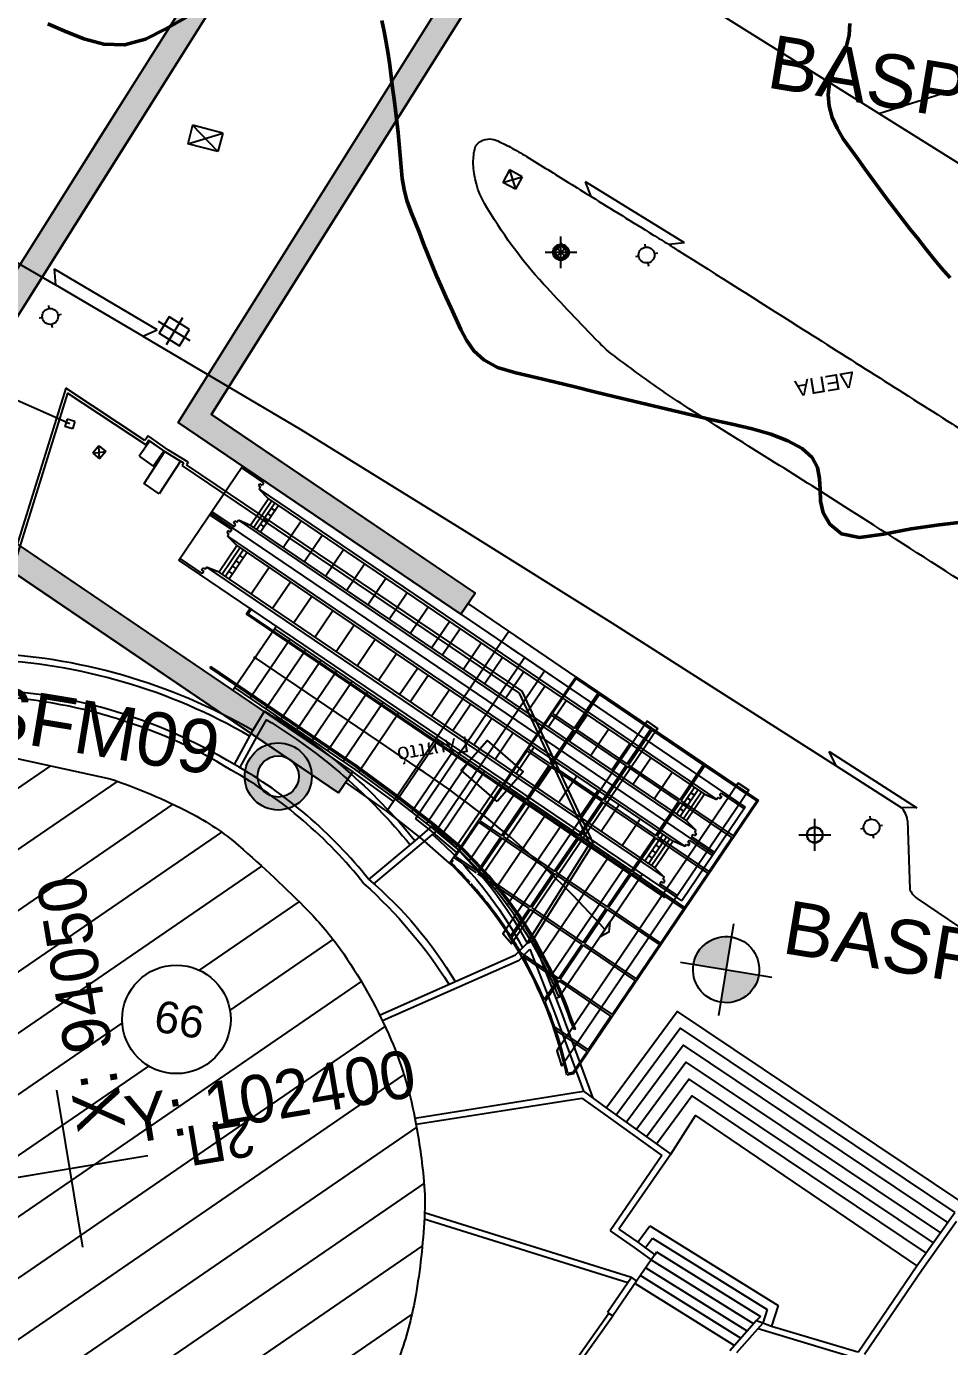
# Model space of a CAD drawing. Header units: metres. Extents: x 93017 to 94633, y 101979 to 102793.
# Drawn here: x 94064.08 to 94069.88, y 102345.51 to 102353.81 of the extents above; entities that cross this region are included whole.
import ezdxf
from ezdxf.enums import TextEntityAlignment as Align

# ---------------------------------------------------------------- set-up
doc = ezdxf.new("R2010")
doc.units = ezdxf.units.M
doc.header["$LTSCALE"] = 0.75
doc.header["$MEASUREMENT"] = 0
doc.header["$PDMODE"] = 34
doc.header["$PDSIZE"] = 0.1
doc.linetypes.add('DIAK1-1', pattern=[2, 1, -1])
for name, color, linetype in [('CG_DIAF', 253, 'Continuous'), ('CG_FREATIO', 252, 'Continuous'), ('CG_KR', 253, 'Continuous'), ('CG_KT', 253, 'Continuous'), ('CG_KTISMATA_TXT', 252, 'Continuous'), ('CG_MD', 253, 'Continuous'), ('CG_SK', 253, 'Continuous'), ('CG_STA-KYK', 8, 'Continuous'), ('CG_STA-SHM', 8, 'Continuous'), ('CG_USER', 253, 'Continuous'), ('COREBOREHOLES', 6, 'Continuous'), ('GEOLOGY', 7, 'Continuous'), ('GSLAYER', 7, 'Continuous'), ('HATCH DIAKINDYNEYSHS', 112, 'Continuous'), ('KANABOS', 8, 'Continuous'), ('Od_skari', 8, 'Continuous'), ('OTM Line 0.25', 2, 'Continuous'), ('OTM Solid 252', 252, 'Continuous'), ('OTM Solid 253', 253, 'Continuous'), ('ΚΤΗΡΙΑ', 7, 'Continuous')]:
    doc.layers.add(name, color=color, linetype=linetype)
doc.styles.add('ARIAL', font='ARIAL.TTF')
doc.styles.add('GRSIMP', font='grsimp')
doc.styles.add('KTISMATA', font='win-sim.shx')

# ---------------------------------------------------------------- blocks, each defined once
blk = doc.blocks.new('FR-FVT')
at = {"layer": 'CG_FREATIO'}
for p, q in [((100047.73, 96581.47), (100049.33, 96581.47)), ((100047.73, 96579.87), (100047.73, 96581.47)), ((100047.73, 96580.67), (100049.33, 96580.67)), ((100047.93, 96580.07), (100047.93, 96581.27)), ((100047.93, 96581.27), (100049.13, 96581.27)), ((100047.93, 96580.07), (100049.13, 96580.07)), ((100048.53, 96579.87), (100048.53, 96581.47)), ((100049.13, 96580.07), (100049.13, 96581.27)), ((100049.33, 96579.87), (100049.33, 96581.47)), ((100047.73, 96579.87), (100049.33, 96579.87))]:
    blk.add_line(p, q, dxfattribs=at)
at = {"layer": 'CG_USER'}
blk.add_point((100048.53, 96580.67), dxfattribs=at)
blk = doc.blocks.new('SHM_STA')
at = {"layer": 'CG_STA-KYK'}
blk.add_circle((0, 0), 0.4, dxfattribs=at)
at = {"layer": 'CG_STA-SHM'}
blk.add_point((0, 0), dxfattribs=at)
blk = doc.blocks.new('ARI_KAN')
at = {"layer": 'OTM Solid 252', "style": 'GRSIMP'}
blk.add_text('X:', height=1.5, rotation=90, dxfattribs=at).set_placement((1.2, 1), align=Align.MIDDLE_LEFT)
blk.add_text('Y:', height=1.5, dxfattribs=at).set_placement((2, 1.2), align=Align.MIDDLE_LEFT)
blk.add_attdef('X', text='', height=1.5, rotation=90, dxfattribs=at).set_placement((1.2, 3.5), align=Align.MIDDLE_LEFT)
blk.add_attdef('Y', text='', height=1.5, dxfattribs=at).set_placement((4.5, 1.2), align=Align.MIDDLE_LEFT)
blk = doc.blocks.new('cross')
at = {"layer": 'GEOLOGY', "color": 6}
for p, q in [((11345.511, -2144.538), (11345.511, -2149.538)), ((11343.011, -2147.038), (11348.011, -2147.038))]:
    blk.add_line(p, q, dxfattribs=at)
blk = doc.blocks.new('XAIDARI')
at = {"layer": 'Od_skari', "ltscale": 0.5}
for p, q in [((94026.745, 102392.147), (94033.888, 102399.656)), ((94033.906, 102399.617), (94033.352, 102399.035)), ((94033.888, 102399.656), (94034.104, 102399.666)), ((94033.906, 102399.617), (94034.066, 102399.624)), ((94026.994, 102391.772), (94034.209, 102399.357)), ((94027.284, 102391.496), (94034.278, 102398.849)), ((94034.228, 102398.119), (94033.311, 102398.991)), ((94033.352, 102399.035), (94034.212, 102398.217)), ((94032.43, 102398.065), (94033.855, 102396.709)), ((94033.855, 102396.709), (94034.396, 102397.278)), ((94034.413, 102397.208), (94033.899, 102396.668)), ((94033.939, 102397.212), (94034.037, 102397.235)), ((94033.857, 102396.625), (94032.964, 102395.685)), ((94034.893, 102395.639), (94033.857, 102396.625)), ((94029.501, 102389.388), (94035.139, 102395.316)), ((94029.79, 102389.112), (94035.355, 102394.962)), ((94034.371, 102394.348), (94035.102, 102395.117)), ((94035.128, 102395.057), (94034.414, 102394.306)), ((94034.414, 102394.306), (94035.82, 102392.969)), ((94035.864, 102392.927), (94036.462, 102392.358)), ((94036.644, 102392.491), (94031.77, 102387.367)), ((94031.77, 102387.367), (94026.745, 102392.147)), ((94028.227, 102390.792), (94026.802, 102392.148)), ((94028.227, 102390.792), (94026.802, 102392.148)), ((94026.994, 102391.772), (94027.284, 102391.496)), ((94036.967, 102391.495), (94032.713, 102387.022)), ((94037.474, 102390.933), (94033.26, 102386.502)), ((94029.677, 102389.413), (94028.271, 102390.751)), ((94029.677, 102389.413), (94028.271, 102390.751)), ((94038.066, 102390.29), (94038.323, 102390.56)), ((94033.891, 102385.901), (94038.066, 102390.29)), ((94029.501, 102389.388), (94029.79, 102389.112)), ((94031.769, 102387.424), (94029.72, 102389.372)), ((94033.26, 102386.502), (94032.046, 102387.657)), ((94031.77, 102387.367), (94033.616, 102385.611)), ((94033.441, 102386.33), (94033.638, 102386.143)), ((94033.891, 102385.901), (94033.616, 102385.611)), ((94033.616, 102385.611), (94034.732, 102384.542))]:
    blk.add_line(p, q, dxfattribs=at)
at = {"layer": 'Od_skari'}
for p, q in [((94032.43, 102398.065), (94033.311, 102398.991)), ((94033.594, 102398.287), (94033.644, 102398.294)), ((94033.899, 102396.668), (94034.846, 102395.767)), ((94032.964, 102395.685), (94034.371, 102394.348)), ((94039.722, 102389.74), (94039.171, 102389.161)), ((94052.277, 102377.798), (94039.722, 102389.74)), ((94042.402, 102385.949), (94039.078, 102389.11)), ((94051.165, 102377.751), (94039.171, 102389.161)), ((94037.871, 102387.167), (94039.415, 102388.79)), ((94039.015, 102388.998), (94038.992, 102389.02)), ((94043.04, 102385.169), (94039.015, 102388.998)), ((94039.049, 102389.034), (94039.027, 102389.056)), ((94043.075, 102385.205), (94039.049, 102389.034)), ((94041.616, 102385.123), (94038.228, 102388.346)), ((94038.298, 102386.761), (94039.842, 102388.384)), ((94038.725, 102386.355), (94040.268, 102387.978)), ((94037.549, 102387.474), (94040.858, 102384.326)), ((94039.151, 102385.949), (94040.695, 102387.572)), ((94042.299, 102382.286), (94037.213, 102387.124)), ((94042.651, 102382.061), (94037.268, 102387.182)), ((94037.479, 102387.402), (94043.47, 102381.703)), ((94039.578, 102385.543), (94041.122, 102387.166)), ((94036.628, 102386.286), (94037.324, 102387.018)), ((94040.005, 102385.138), (94041.549, 102386.761)), ((94041.845, 102381.214), (94036.457, 102386.338)), ((94041.603, 102381.554), (94036.513, 102386.396)), ((94037.211, 102385.732), (94037.907, 102386.463)), ((94040.431, 102384.732), (94041.975, 102386.355)), ((94041.072, 102380.996), (94035.979, 102385.841)), ((94041.424, 102380.772), (94036.034, 102385.898)), ((94036.246, 102386.118), (94042.243, 102380.413)), ((94037.794, 102385.177), (94038.49, 102385.909)), ((94040.789, 102384.253), (94042.471, 102386.021)), ((94036.097, 102385.729), (94035.401, 102384.997)), ((94040.618, 102379.924), (94035.224, 102385.055)), ((94040.376, 102380.264), (94035.279, 102385.113)), ((94036.68, 102385.174), (94035.984, 102384.442)), ((94038.377, 102384.622), (94039.073, 102385.354)), ((94043.04, 102385.169), (94043.075, 102385.205)), ((94035.012, 102384.835), (94034.461, 102384.259)), ((94042.79, 102377.433), (94035.012, 102384.835)), ((94037.264, 102384.619), (94036.567, 102383.888)), ((94038.96, 102384.067), (94039.656, 102384.799)), ((94041.716, 102377.354), (94034.461, 102384.255)), ((94039.543, 102383.513), (94040.239, 102384.244)), ((94037.847, 102384.065), (94037.151, 102383.333)), ((94041.602, 102383.722), (94041.495, 102383.61)), ((94038.43, 102383.51), (94037.734, 102382.778)), ((94040.126, 102382.958), (94040.823, 102383.69)), ((94041.65, 102383.707), (94041.528, 102383.579)), ((94039.013, 102382.955), (94038.317, 102382.223)), ((94040.71, 102382.403), (94041.406, 102383.135)), ((94042.024, 102382.548), (94041.328, 102381.816)), ((94039.596, 102382.401), (94038.9, 102381.669)), ((94042.125, 102382.451), (94041.429, 102381.719)), ((94042.212, 102382.369), (94041.516, 102381.637)), ((94042.299, 102382.286), (94041.603, 102381.554)), ((94041.606, 102382.109), (94041.707, 102382.012)), ((94041.745, 102382.255), (94041.847, 102382.159)), ((94041.884, 102382.401), (94041.986, 102382.305)), ((94042.299, 102382.286), (94042.651, 102382.061)), ((94042.706, 102382.119), (94042.651, 102382.061)), ((94042.764, 102382.064), (94042.706, 102382.119)), ((94042.816, 102382.235), (94042.761, 102382.177)), ((94042.819, 102382.122), (94042.761, 102382.177)), ((94042.819, 102382.122), (94042.764, 102382.064)), ((94042.816, 102382.235), (94043.425, 102381.656)), ((94040.179, 102381.846), (94039.483, 102381.114)), ((94043.47, 102381.703), (94041.017, 102379.124)), ((94041.467, 102381.962), (94041.568, 102381.866)), ((94040.101, 102380.526), (94040.797, 102381.258)), ((94041.603, 102381.554), (94041.845, 102381.214)), ((94040.202, 102380.43), (94040.898, 102381.162)), ((94040.289, 102380.347), (94040.985, 102381.079)), ((94040.376, 102380.264), (94041.072, 102380.996)), ((94040.379, 102380.819), (94040.481, 102380.722)), ((94040.518, 102380.965), (94040.62, 102380.869)), ((94040.658, 102381.112), (94040.759, 102381.015)), ((94041.072, 102380.996), (94041.424, 102380.772)), ((94041.479, 102380.83), (94041.424, 102380.772)), ((94041.537, 102380.775), (94041.479, 102380.83)), ((94041.59, 102380.946), (94041.535, 102380.888)), ((94041.592, 102380.832), (94041.535, 102380.888)), ((94041.592, 102380.832), (94041.537, 102380.775)), ((94041.63, 102380.907), (94041.59, 102380.946)), ((94041.59, 102380.946), (94042.199, 102380.366)), ((94041.679, 102381.04), (94041.734, 102381.098)), ((94042.288, 102380.461), (94041.679, 102381.04)), ((94041.792, 102381.043), (94041.734, 102381.098)), ((94041.79, 102381.156), (94041.845, 102381.214)), ((94041.847, 102381.101), (94041.79, 102381.156)), ((94041.792, 102381.043), (94041.847, 102381.101)), ((94040.24, 102380.673), (94040.341, 102380.576)), ((94040.376, 102380.264), (94040.618, 102379.924)), ((94040.452, 102379.75), (94040.508, 102379.808)), ((94041.061, 102379.171), (94040.452, 102379.75)), ((94040.566, 102379.753), (94040.508, 102379.808)), ((94040.563, 102379.866), (94040.618, 102379.924)), ((94040.621, 102379.811), (94040.563, 102379.866)), ((94040.566, 102379.753), (94040.621, 102379.811)), ((94043.952, 102368.427), (94052.277, 102377.798)), ((94044.197, 102369.908), (94051.165, 102377.751)), ((94015.702, 102346.852), (94042.79, 102377.433)), ((94017.157, 102349.706), (94041.716, 102377.354)), ((94018.328, 102340.785), (94044.197, 102369.908)), ((94043.953, 102368.428), (94030.21, 102353.035))]:
    blk.add_line(p, q, dxfattribs=at)
at = {"layer": 'Od_skari', "ltscale": 0.6}
for p, q in [((94030.722, 102393.83), (94033.939, 102397.212)), ((94031.217, 102393.496), (94034.112, 102396.54)), ((94031.644, 102393.09), (94034.313, 102395.896)), ((94027.19, 102392.276), (94029.643, 102394.855)), ((94029.643, 102394.855), (94037.479, 102387.402)), ((94029.744, 102394.67), (94030.231, 102394.206)), ((94030.118, 102394.204), (94030.063, 102394.146)), ((94030.121, 102394.09), (94030.063, 102394.146)), ((94030.121, 102394.09), (94030.066, 102394.033)), ((94030.176, 102394.148), (94030.118, 102394.204)), ((94030.231, 102394.206), (94030.176, 102394.148)), ((94032.944, 102391.854), (94035.073, 102394.092)), ((94030.307, 102393.692), (94029.611, 102392.96)), ((94030.307, 102393.692), (94030.066, 102394.033)), ((94037.268, 102387.182), (94030.066, 102394.033)), ((94037.213, 102387.124), (94030.307, 102393.692)), ((94030.791, 102393.902), (94037.549, 102387.474)), ((94028.372, 102393.518), (94029.004, 102392.917)), ((94028.417, 102393.565), (94036.246, 102386.118)), ((94029.094, 102393.011), (94028.461, 102393.613)), ((94030.394, 102393.609), (94029.698, 102392.878)), ((94030.481, 102393.527), (94029.785, 102392.795)), ((94030.583, 102393.43), (94029.887, 102392.698)), ((94030.444, 102393.284), (94030.342, 102393.38)), ((94033.371, 102391.448), (94035.367, 102393.546)), ((94028.836, 102392.856), (94028.891, 102392.914)), ((94028.894, 102392.801), (94028.836, 102392.856)), ((94028.949, 102392.859), (94028.891, 102392.914)), ((94028.949, 102392.859), (94029.004, 102392.917)), ((94029.146, 102393.182), (94029.091, 102393.124)), ((94029.149, 102393.069), (94029.091, 102393.124)), ((94029.149, 102393.069), (94029.094, 102393.011)), ((94029.204, 102393.127), (94029.146, 102393.182)), ((94029.259, 102393.185), (94029.204, 102393.127)), ((94029.259, 102393.185), (94029.611, 102392.96)), ((94036.457, 102386.338), (94029.259, 102393.185)), ((94036.513, 102386.396), (94029.611, 102392.96)), ((94030.026, 102392.845), (94029.925, 102392.941)), ((94030.165, 102392.991), (94030.064, 102393.088)), ((94030.304, 102393.138), (94030.203, 102393.234)), ((94030.504, 102392.111), (94031.201, 102392.843)), ((94033.798, 102391.042), (94035.68, 102393.021)), ((94028.839, 102392.743), (94028.894, 102392.801)), ((94028.839, 102392.743), (94029.081, 102392.402)), ((94036.034, 102385.898), (94028.839, 102392.743)), ((94034.224, 102390.636), (94036.013, 102392.516)), ((94035.012, 102384.835), (94027.19, 102392.276)), ((94027.867, 102391.721), (94027.235, 102392.323)), ((94028.385, 102391.671), (94029.081, 102392.402)), ((94028.472, 102391.588), (94029.168, 102392.32)), ((94028.559, 102391.505), (94029.255, 102392.237)), ((94028.66, 102391.409), (94029.356, 102392.141)), ((94035.979, 102385.841), (94029.081, 102392.402)), ((94029.217, 102391.994), (94029.115, 102392.091)), ((94031.088, 102391.556), (94031.784, 102392.288)), ((94034.651, 102390.23), (94036.364, 102392.031)), ((94027.864, 102391.834), (94027.92, 102391.892)), ((94027.922, 102391.779), (94027.864, 102391.834)), ((94027.867, 102391.721), (94027.922, 102391.779)), ((94027.977, 102391.837), (94027.92, 102391.892)), ((94027.977, 102391.837), (94028.033, 102391.895)), ((94028.385, 102391.671), (94028.033, 102391.895)), ((94035.224, 102385.055), (94028.033, 102391.895)), ((94035.279, 102385.113), (94028.385, 102391.671)), ((94028.799, 102391.555), (94028.698, 102391.652)), ((94028.938, 102391.701), (94028.837, 102391.798)), ((94029.078, 102391.848), (94028.976, 102391.944)), ((94031.671, 102391.001), (94032.367, 102391.733)), ((94029.974, 102391.553), (94029.278, 102390.821)), ((94035.078, 102389.824), (94036.755, 102391.588)), ((94030.557, 102390.998), (94029.861, 102390.266)), ((94032.254, 102390.447), (94032.95, 102391.178)), ((94035.504, 102389.418), (94037.145, 102391.143)), ((94031.14, 102390.444), (94030.444, 102389.712)), ((94032.837, 102389.892), (94033.533, 102390.624)), ((94035.931, 102389.012), (94037.545, 102390.709)), ((94033.42, 102389.337), (94034.116, 102390.069)), ((94036.358, 102388.607), (94037.944, 102390.274)), ((94031.723, 102389.889), (94031.027, 102389.157)), ((94032.307, 102389.334), (94031.61, 102388.602)), ((94034.003, 102388.783), (94034.699, 102389.514)), ((94038.228, 102388.346), (94037.141, 102389.38)), ((94037.445, 102387.573), (94038.992, 102389.2)), ((94032.89, 102388.78), (94032.194, 102388.048)), ((94034.586, 102388.228), (94035.283, 102388.96)), ((94035.17, 102387.673), (94035.866, 102388.405)), ((94033.473, 102388.225), (94032.777, 102387.493)), ((94034.056, 102387.67), (94033.36, 102386.938)), ((94035.753, 102387.118), (94036.449, 102387.85)), ((94034.639, 102387.115), (94033.943, 102386.384)), ((94036.336, 102386.564), (94037.032, 102387.295)), ((94035.222, 102386.561), (94034.526, 102385.829)), ((94035.806, 102386.006), (94035.11, 102385.274))]:
    blk.add_line(p, q, dxfattribs=at)
at = {"layer": 'Od_skari', "ltscale": 0.5}
for points in [[(94034.066, 102399.624, 0.044986), (94034.396, 102397.278, 0.044986)], [(94034.104, 102399.666, 0.147741), (94036.642, 102392.494, 0.147741)], [(94034.209, 102399.357, 0.009814), (94034.278, 102398.849)], [(94033.939, 102397.212, 0.103089), (94036.273, 102392.153), (94036.296, 102392.125)], [(94034.413, 102397.208, 0.028535), (94034.846, 102395.767, 0.028535)], [(94034.893, 102395.639, 0.010661), (94035.102, 102395.117)], [(94035.128, 102395.057, 0.038873), (94036.083, 102393.244, 0.038873)], [(94035.139, 102395.316, 0.007931), (94035.355, 102394.962, 0.007931)], [(94036.116, 102393.192, 0.016006), (94036.592, 102392.495), (94036.512, 102392.411)]]:
    blk.add_lwpolyline(points, format="xyb", dxfattribs=at)
for points in [[(94034.119, 102399.263), (94034.209, 102399.357), (94034.278, 102398.849), (94034.191, 102398.758)], [(94035.067, 102395.24), (94035.139, 102395.316), (94035.355, 102394.962), (94035.284, 102394.887)], [(94036.642, 102392.494), (94037.373, 102391.592), (94038.323, 102390.56)], [(94036.365, 102392.198), (94037.093, 102391.347), (94037.474, 102390.933)], [(94027.353, 102391.569), (94027.284, 102391.496), (94026.994, 102391.772), (94027.063, 102391.844)], [(94029.859, 102389.185), (94029.79, 102389.112), (94029.501, 102389.388), (94029.569, 102389.46)]]:
    blk.add_lwpolyline(points, dxfattribs=at)
at = {"layer": 'Od_skari', "ltscale": 0.6}
for points in [[(94033.594, 102398.287), (94033.639, 102398.062, 0.007431), (94033.643, 102398.043), (94033.661, 102397.964, 0.117772), (94036.175, 102392.075), (94036.925, 102391.198), (94037.943, 102390.091), (94039.01, 102389.003)], [(94033.644, 102398.294), (94033.688, 102398.072, 0.007431), (94033.692, 102398.055), (94033.71, 102397.973, 0.117766), (94036.214, 102392.106), (94036.962, 102391.231), (94037.98, 102390.125), (94039.046, 102389.038)], [(94033.939, 102397.212, 0.103089), (94036.273, 102392.153), (94037.018, 102391.281), (94038.034, 102390.177), (94039.099, 102389.091)], [(94037.632, 102387.56), (94030.181, 102394.647, 1), (94030.15, 102394.615), (94037.601, 102387.528)]]:
    blk.add_lwpolyline(points, format="xyb", dxfattribs=at)
at = {"layer": 'Od_skari'}
blk.add_lwpolyline([(94033.814, 102396.666), (94032.389, 102398.022), (94031.495, 102397.083), (94032.921, 102395.727)], close=True, dxfattribs=at)
at = {"layer": 'Od_skari', "ltscale": 0.5}
for points in [[(94032.879, 102395.683), (94031.454, 102397.039), (94030.561, 102396.1), (94031.986, 102394.744)], [(94031.945, 102394.701), (94030.519, 102396.057), (94029.626, 102395.118), (94031.052, 102393.762)], [(94034.329, 102394.304), (94032.923, 102395.642), (94032.03, 102394.703), (94033.436, 102393.365)], [(94031.01, 102393.718), (94029.585, 102395.074), (94028.691, 102394.135), (94030.117, 102392.779)], [(94033.395, 102393.322), (94031.988, 102394.659), (94031.095, 102393.72), (94032.501, 102392.383)], [(94030.076, 102392.736), (94028.65, 102394.092), (94027.757, 102393.152), (94029.182, 102391.797)], [(94035.779, 102392.925), (94034.373, 102394.263), (94033.479, 102393.324), (94034.886, 102391.986)], [(94032.46, 102392.339), (94031.054, 102393.677), (94030.16, 102392.738), (94031.567, 102391.4)], [(94034.844, 102391.943), (94033.438, 102393.28), (94032.545, 102392.341), (94033.951, 102391.004)], [(94029.141, 102391.753), (94027.716, 102393.109), (94026.802, 102392.148), (94028.227, 102390.792)], [(94036.421, 102392.315), (94035.823, 102392.884), (94034.929, 102391.945), (94035.528, 102391.376)], [(94031.525, 102391.357), (94030.119, 102392.694), (94029.226, 102391.755), (94030.632, 102390.418)], [(94033.91, 102390.96), (94032.503, 102392.298), (94031.61, 102391.359), (94033.017, 102390.021)], [(94030.591, 102390.374), (94029.184, 102391.712), (94028.271, 102390.751), (94029.677, 102389.413)], [(94035.486, 102391.332), (94034.888, 102391.901), (94033.995, 102390.962), (94034.593, 102390.393)], [(94032.975, 102389.978), (94031.569, 102391.315), (94030.676, 102390.376), (94032.082, 102389.038)], [(94034.552, 102390.35), (94033.953, 102390.919), (94033.06, 102389.98), (94033.658, 102389.411)], [(94032.041, 102388.995), (94030.634, 102390.333), (94029.72, 102389.372), (94031.127, 102388.034)], [(94033.617, 102389.367), (94033.019, 102389.936), (94032.125, 102388.997), (94032.724, 102388.428)], [(94032.682, 102388.385), (94032.084, 102388.954), (94031.17, 102387.993), (94031.768, 102387.424)]]:
    blk.add_lwpolyline(points, close=True, dxfattribs=at)
at = {"layer": 'Od_skari', "ltscale": 0.6}
for points in [[(94031.979, 102395.151), (94032.059, 102395.454), (94032.358, 102395.549), (94031.979, 102395.151)], [(94038.323, 102390.56), (94038.379, 102390.504), (94039.456, 102389.441)], [(94038.066, 102390.29), (94038.106, 102390.246), (94039.171, 102389.161)]]:
    blk.add_lwpolyline(points, dxfattribs=at)
at = {"layer": 'Od_skari'}
blk.add_lwpolyline([(94037.601, 102387.528), (94041.602, 102383.722)], dxfattribs=at)
blk.add_lwpolyline([(94041.65, 102383.707, 0.414331), (94041.649, 102383.739), (94037.632, 102387.56)], format="xyb", dxfattribs=at)
blk.add_lwpolyline([(94041.465, 102383.611), (94041.53, 102383.549), (94041.537, 102383.556, 0.414214), (94041.537, 102383.57), (94041.486, 102383.618, 0.414214), (94041.472, 102383.618)], format="xyb", close=True, dxfattribs=at)
blk.add_circle((94041.616, 102385.123), 0.025, dxfattribs=at)
at = {"layer": 'Od_skari', "ltscale": 0.6}
blk.add_arc((94057.314, 102411.238), 29.744, 212.2862, 227.2966, dxfattribs=at)

msp = doc.modelspace()

# ---------------------------------------------------------------- hatches: boundary and pattern name
at = {"layer": 'COREBOREHOLES'}
h = msp.add_hatch(color=253, dxfattribs=at)
edge = h.paths.add_edge_path()
edge.add_arc((94065.6635, 102349.0919), 0.2108, 0, 360)
edge = h.paths.add_edge_path(flags=16)
edge.add_arc((94065.6635, 102349.0919), 0.1296, 0, 360)
h = msp.add_hatch(color=253, dxfattribs=at)
edge = h.paths.add_edge_path()
edge.add_ellipse((94068.4786, 102347.878), major_axis=(-0.1211, 0.169), ratio=1, start_angle=-45, end_angle=45)
edge.add_line((94068.2735, 102347.9118), (94068.4786, 102347.878))
edge.add_line((94068.4786, 102347.878), (94068.5124, 102348.0831))
edge = h.paths.add_edge_path()
edge.add_ellipse((94068.4786, 102347.878), major_axis=(-0.1211, 0.169), ratio=1, start_angle=135, end_angle=225)
edge.add_line((94068.6837, 102347.8441), (94068.4786, 102347.878))
edge.add_line((94068.4786, 102347.878), (94068.4447, 102347.6728))
at = {"layer": 'HATCH DIAKINDYNEYSHS', "ltscale": 15}
h = msp.add_hatch(dxfattribs=at)
h.set_pattern_fill('ANSI31', color=256, scale=0.1, angle=529.4408, style=0)
h.set_pattern_definition([(214.4408012, (109260.27855, 125634.61407), (0.1795635333, -0.2618457323), [])])
edge = h.paths.add_edge_path()
edge.add_arc((94065.0238, 102347.5654), 0.341, -9.37407, 350.62593)
edge = h.paths.add_edge_path()
edge.add_line((94063.8662, 102345.8572), (94063.47, 102345.2792))
edge.add_line((94063.47, 102345.2792), (94066.2325, 102343.4052))
edge.add_line((94066.2325, 102343.4052), (94066.6306, 102343.9934))
edge.add_line((94066.6306, 102343.9934), (94066.5644, 102344.3585))
edge.add_line((94066.5644, 102344.3585), (94066.0519, 102344.7112))
edge.add_arc((94061.4976, 102347.7439), 5.4716, 326.34074, 328.0375)
edge.add_arc((94065.2395, 102345.4091), 1.0611, 328.0375, 331.8911)
edge.add_arc((94047.8579, 102354.6935), 20.7669, 331.8911, 332.82883)
edge.add_arc((94065.1617, 102345.8115), 1.3166, 332.82883, 336.5536)
edge.add_arc((94065.739, 102345.5612), 0.6875, 336.5536, 340.50434)
edge.add_arc((94058.3174, 102348.1886), 8.5604, 340.50434, 341.62371)
edge.add_arc((94064.1422, 102346.2537), 2.4226, 341.62371, 350.61821)
edge.add_arc((94062.4902, 102346.5266), 4.097, 350.61821, 357.53183)
edge.add_arc((94065.0484, 102346.4164), 1.5364, -2.46817, 5.87071)
edge.add_arc((94062.2533, 102346.1289), 4.3463, 5.87071, 10.82588)
edge.add_arc((94064.1351, 102346.4888), 2.4303, 10.82588, 23.83115)
edge.add_arc((94063.5561, 102346.2331), 3.0633, 23.83115, 35.41002)
edge.add_arc((94064.4573, 102346.8737), 1.9576, 35.41002, 44.49816)
edge.add_arc((94060.6002, 102343.0836), 7.3652, 44.49816, 49.17998)
edge.add_arc((94064.3794, 102347.4587), 1.5839, 49.17998, 62.53776)
edge.add_arc((94063.5102, 102345.7863), 3.4687, 62.53776, 71.55292)
edge.add_line((94064.6078, 102349.0768), (94064.0131, 102349.2068))
edge.add_line((94064.0131, 102349.2068), (94063.3969, 102347.086))
edge.add_line((94063.3969, 102347.086), (94063.097, 102346.0981))
edge.add_line((94063.097, 102346.0981), (94063.8662, 102345.8572))
at = {"layer": 'OTM Solid 253'}
h = msp.add_hatch(color=256, dxfattribs=at)
h.paths.add_polyline_path([(94066.043, 102348.9891), (94063.1743, 102350.9333), (94068.0111, 102358.6217), (94067.8568, 102358.7188), (94067.8548, 102360.4079), (94066.7548, 102360.4095), (94066.7547, 102360.6496), (94068.0945, 102360.6511), (94068.0996, 102358.9591), (94068.3237, 102358.8181), (94063.3921, 102350.9789), (94066.1327, 102349.1215)])
h.paths.add_polyline_path([(94091.4345, 102360.6783), (94091.4348, 102360.4383), (94090.3348, 102360.437), (94090.3355, 102359.861), (94084.0855, 102359.8537), (94084.0868, 102358.7377), (94074.7049, 102358.7268), (94074.5969, 102358.6463), (94074.5975, 102358.1267), (94073.8375, 102358.1258), (94073.8369, 102358.6454), (94073.7286, 102358.7257), (94070.5788, 102358.722), (94069.6893, 102357.3082), (94069.1815, 102357.6276), (94065.2431, 102351.3673), (94066.9012, 102350.2431), (94066.8112, 102350.1113), (94065.0338, 102351.3165), (94069.3748, 102358.2385), (94069.5142, 102358.1509), (94069.2692, 102357.7615), (94069.6391, 102357.5288), (94070.5407, 102358.9619), (94073.6737, 102358.9656), (94073.9968, 102358.726), (94073.9973, 102358.286), (94074.4373, 102358.2865), (94074.4368, 102358.7265), (94074.7592, 102358.9669), (94083.8465, 102358.9774), (94083.8452, 102360.0934), (94090.0952, 102360.1007), (94090.0945, 102360.6767)])
h.paths.add_polyline_path([(94066.7525, 102362.3575), (94068.0925, 102362.3591), (94068.0906, 102364.0511), (94069.2879, 102364.0525), (94069.284, 102367.3664), (94071.9067, 102367.3695), (94071.9103, 102364.2955), (94071.9106, 102364.0555), (94073.6678, 102364.0576), (94073.9903, 102364.298), (94073.9898, 102364.738), (94074.4298, 102364.7385), (94074.4303, 102364.2985), (94074.7533, 102364.0589), (94078.6553, 102364.0634), (94082.2521, 102362.9516), (94082.9208, 102362.9524), (94083.2451, 102364.0087), (94083.8406, 102364.0094), (94083.8419, 102362.9534), (94090.0919, 102362.9607), (94090.0925, 102362.3847), (94091.4325, 102362.3863), (94091.4322, 102362.6263), (94090.3322, 102362.625), (94090.3316, 102363.201), (94084.0816, 102363.1937), (94084.0803, 102364.2497), (94083.0677, 102364.2485), (94082.7373, 102363.1722), (94082.3526, 102363.1717), (94078.6962, 102364.3035), (94074.6984, 102364.2988), (94074.5902, 102364.3791), (94074.5896, 102364.8987), (94073.8296, 102364.8978), (94073.8302, 102364.3782), (94073.7221, 102364.2977), (94072.0703, 102364.2957), (94072.0665, 102367.5297), (94069.1238, 102367.5262), (94069.1276, 102364.2923), (94067.8503, 102364.2908), (94067.8523, 102362.5988), (94066.7523, 102362.5975)])

# ---------------------------------------------------------------- linework, layer by layer
at = {"layer": 'CG_DIAF'}
for p, q in [((94067.6305, 102352.736), (94067.5946, 102352.8293)), ((94068.2177, 102352.4443), (94068.1182, 102352.4346)), ((94064.2561, 102352.2822), (94064.263, 102352.1816)), ((94064.8118, 102351.8586), (94064.9031, 102351.8994)), ((94069.1706, 102349.1594), (94069.1263, 102349.249)), ((94069.6783, 102348.8939), (94069.5783, 102348.8972))]:
    msp.add_line(p, q, dxfattribs=at)
at = {"layer": 'CG_DIAF', "linetype": 'DIAK1-1'}
for p, q in [((94068.2177, 102352.4443), (94067.5946, 102352.8293)), ((94064.2561, 102352.2822), (94064.9031, 102351.8994)), ((94064.354, 102351.3072), (94063.3642, 102351.7455)), ((94069.1263, 102349.249), (94069.6783, 102348.8939))]:
    msp.add_line(p, q, dxfattribs=at)
at = {"layer": 'CG_DIAF'}
msp.add_lwpolyline([(94067.0392, 102348.9338), (94066.8124, 102349.1324), (94066.9763, 102349.3186), (94067.2031, 102349.12)], close=True, dxfattribs=at)
at = {"layer": 'CG_FREATIO'}
for p, q in [((94065.1257, 102353.1845), (94065.0953, 102353.0684)), ((94065.3153, 102353.1347), (94065.1257, 102353.1845)), ((94065.2848, 102353.0186), (94065.1257, 102353.1845)), ((94065.0953, 102353.0684), (94065.3153, 102353.1347)), ((94065.3153, 102353.1347), (94065.2848, 102353.0186)), ((94065.2848, 102353.0186), (94065.0953, 102353.0684)), ((94067.1181, 102352.9041), (94067.0749, 102352.8249)), ((94067.0749, 102352.8249), (94067.1971, 102352.861)), ((94067.1971, 102352.861), (94067.1181, 102352.9041)), ((94067.1181, 102352.9041), (94067.1539, 102352.7818)), ((94067.1971, 102352.861), (94067.1539, 102352.7818)), ((94067.1539, 102352.7818), (94067.0749, 102352.8249)), ((94067.9672, 102352.4377), (94067.9705, 102352.418)), ((94067.9294, 102352.3605), (94067.9097, 102352.3572)), ((94068.0478, 102352.3802), (94068.0281, 102352.3769)), ((94067.9869, 102352.3194), (94067.9902, 102352.2996)), ((94064.2188, 102352.0519), (94064.2221, 102352.0322)), ((94064.1809, 102351.9747), (94064.1612, 102351.9714)), ((94064.2993, 102351.9943), (94064.2796, 102351.9911)), ((94065.1092, 102351.8291), (94064.912, 102351.95)), ((94065.0629, 102351.9748), (94064.9583, 102351.8043)), ((94064.2385, 102351.9335), (94064.2417, 102351.9138)), ((94064.5362, 102351.1687), (94064.4979, 102351.1225)), ((94064.4979, 102351.1225), (94064.579, 102351.1332)), ((94064.4979, 102351.1225), (94064.5407, 102351.087)), ((94064.5362, 102351.1687), (94064.579, 102351.1332)), ((94064.5407, 102351.087), (94064.5362, 102351.1687)), ((94064.579, 102351.1332), (94064.5407, 102351.087)), ((94069.3816, 102348.842), (94069.3848, 102348.8223)), ((94069.3437, 102348.7647), (94069.324, 102348.7615)), ((94069.4012, 102348.7236), (94069.4045, 102348.7039)), ((94069.4621, 102348.7844), (94069.4424, 102348.7811))]:
    msp.add_line(p, q, dxfattribs=at)
for points in [[(94065.1065, 102351.9011), (94064.9775, 102351.9803), (94064.9147, 102351.878), (94065.0437, 102351.7988)], [(94064.7888, 102351.1048), (94064.8784, 102351.0426), (94064.9456, 102351.1375), (94064.856, 102351.1996)], [(94064.915, 102350.8687), (94064.8207, 102350.9327), (94064.9517, 102351.1331), (94065.0485, 102351.073)]]:
    msp.add_lwpolyline(points, close=True, dxfattribs=at)
for centre in [(94067.9787, 102352.3687), (94064.2303, 102351.9829), (94069.393, 102348.7729)]:
    msp.add_circle(centre, 0.05, dxfattribs=at)
at = {"layer": 'CG_KR'}
for p, q in [((94071.1579, 102352.1831), (94067.9867, 102354.166)), ((94069.4383, 102353.2583), (94071.3424, 102353.858)), ((94063.323, 102352.7221), (94064.263, 102352.1816)), ((94064.8118, 102351.8586), (94064.263, 102352.1816)), ((94064.8118, 102351.8586), (94065.8065, 102351.2716)), ((94064.3288, 102351.5311), (94063.8082, 102349.8661)), ((94064.8257, 102351.2032), (94064.3288, 102351.5311)), ((94064.34, 102351.4998), (94063.8289, 102349.8654)), ((94064.8314, 102351.1754), (94064.34, 102351.4998)), ((94064.8454, 102351.2329), (94064.8257, 102351.2032)), ((94064.8507, 102351.2047), (94064.8314, 102351.1754)), ((94064.9738, 102351.142), (94064.8454, 102351.2329)), ((94064.9517, 102351.1331), (94064.8507, 102351.2047)), ((94065.8065, 102351.2716), (94066.833, 102350.6369)), ((94065.0976, 102351.0672), (94064.9738, 102351.142)), ((94065.0693, 102351.061), (94065.0485, 102351.073)), ((94065.0693, 102351.061), (94065.0592, 102351.0461)), ((94067.1803, 102349.6146), (94065.0592, 102351.0461)), ((94065.0976, 102351.0672), (94065.0863, 102351.0505)), ((94067.1961, 102349.6281), (94065.0863, 102351.0505)), ((94066.833, 102350.6369), (94067.7597, 102350.0565)), ((94067.7597, 102350.0565), (94069.1706, 102349.1594)), ((94067.6446, 102348.6698), (94067.1961, 102349.6281)), ((94067.6218, 102348.6713), (94067.1803, 102349.6146)), ((94069.1706, 102349.1594), (94069.5783, 102348.8972)), ((94069.6185, 102348.8161), (94069.6324, 102348.3834)), ((94067.2278, 102348.0449), (94067.6218, 102348.6713)), ((94067.2592, 102348.0574), (94067.6446, 102348.6698)), ((94069.679, 102348.3257), (94073.1614, 102345.9607)), ((94068.7102, 102345.6577), (94068.7646, 102345.638)), ((94068.7646, 102345.638), (94069.3073, 102345.4756)), ((94068.6792, 102345.6218), (94069.2838, 102345.4409))]:
    msp.add_line(p, q, dxfattribs=at)
at = {"layer": 'CG_KR', "flags": 128}
for points in [[(94079.3543, 102343.7899, 0.000001), (94076.7872, 102345.6381, 0.000007), (94076.2725, 102346.0086, 0.000072)], [(94078.3057, 102345.5334, -0.000003), (94080.4194, 102344.0086, -0.000361)], [(94069.9491, 102350.3248, 0.00022), (94069.2251, 102350.7867, 0.00246), (94068.7542, 102351.0837, -0.002141), (94068.2128, 102351.4246, -0.01262), (94068.0591, 102351.5278, -0.006731), (94067.7786, 102351.7324, -0.037215), (94067.6802, 102351.8183, -0.009581), (94067.3315, 102352.1857, -0.053796), (94066.9607, 102352.6915, -0.128345), (94066.8897, 102352.9483, -0.06741), (94066.9012, 102353.0435, -0.175706), (94066.9226, 102353.0746, -0.119579), (94066.98, 102353.0976, -0.141726), (94067.0319, 102353.0905, -0.018092), (94067.1232, 102353.0458, -0.015761), (94067.2242, 102352.9876, -0.000169), (94067.4904, 102352.8227, 0.000322), (94067.6305, 102352.736, 0.000196), (94068.0185, 102352.4963, -0.000764), (94068.1182, 102352.4346, -0.001902), (94068.1772, 102352.3977, -0.000149), (94068.9287, 102351.9225, -0.00032), (94069.8986, 102351.3079, -0.000964), (94070.2205, 102351.1028, -0.00242)]]:
    msp.add_lwpolyline(points, format="xyb", dxfattribs=at)
at = {"layer": 'CG_KR'}
for centre, radius, start, end in [((94069.483, 102348.7995), 0.1365, 7.01874, 45.71307), ((94069.749, 102348.4301), 0.1257, 201.80884, 236.13948)]:
    msp.add_arc(centre, radius, start, end, dxfattribs=at)
at = {"layer": 'CG_KT'}
msp.add_line((94064.0131, 102349.2068), (94064.6078, 102349.0768), dxfattribs=at)
at = {"layer": 'CG_KT', "flags": 128}
msp.add_lwpolyline([(94064.6078, 102349.0768, -0.039356), (94065.1098, 102348.8641, -0.05835), (94065.4147, 102348.6574, -0.020431), (94065.8536, 102348.2458, -0.039675), (94066.0528, 102348.008, -0.050565), (94066.3583, 102347.4708, -0.056807), (94066.5222, 102346.9453, -0.021624), (94066.5768, 102346.5735, -0.036401), (94066.5834, 102346.3502, -0.030176), (94066.5324, 102345.8588, -0.039266), (94066.4413, 102345.4899, -0.004884), (94066.387, 102345.3317, -0.01724), (94066.3697, 102345.2876, -0.016254), (94066.3331, 102345.2103, -0.004092), (94066.1754, 102344.9092, -0.016816), (94066.1397, 102344.8474, -0.007404), (94066.0519, 102344.7112)], format="xyb", dxfattribs=at)
at = {"layer": 'CG_MD'}
for p, q in [((94064.3374, 102351.3382), (94064.3228, 102351.291)), ((94064.3705, 102351.2761), (94064.3228, 102351.291)), ((94064.3852, 102351.3234), (94064.3374, 102351.3382)), ((94064.3852, 102351.3234), (94064.3705, 102351.2761)), ((94067.1548, 102347.9711), (94067.2278, 102348.0449)), ((94067.2278, 102348.0449), (94067.2674, 102348.0607)), ((94067.2674, 102348.0607), (94067.4439, 102347.6068)), ((94066.3037, 102347.5945), (94067.1548, 102347.9711)), ((94067.1779, 102347.9376), (94067.2457, 102348.0062)), ((94067.2457, 102348.0062), (94067.4065, 102347.5927)), ((94066.3198, 102347.5579), (94067.1779, 102347.9376)), ((94067.4065, 102347.5927), (94067.5824, 102347.1133)), ((94067.4439, 102347.6068), (94067.6404, 102347.0711)), ((94066.5222, 102346.9453), (94067.5824, 102347.1133)), ((94066.5296, 102346.906), (94067.5723, 102347.0712)), ((94067.5723, 102347.0712), (94067.7007, 102346.978)), ((94067.5824, 102347.1133), (94067.7241, 102347.0104)), ((94067.7007, 102346.978), (94068.0749, 102346.7093)), ((94067.7241, 102347.0104), (94068.1301, 102346.7189)), ((94068.1301, 102346.7189), (94067.8047, 102346.2464)), ((94068.0749, 102346.7093), (94067.7491, 102346.2361)), ((94067.8607, 102345.9099), (94066.5814, 102346.3089)), ((94067.8833, 102345.9429), (94066.5834, 102346.3502)), ((94069.6779, 102346.0158), (94069.9154, 102346.3521)), ((94069.7107, 102345.9929), (94069.9257, 102346.2974)), ((94067.7491, 102346.2361), (94067.9009, 102346.1318)), ((94067.8047, 102346.2464), (94067.9241, 102346.1644)), ((94067.9241, 102346.1644), (94067.9996, 102346.269)), ((94067.9996, 102346.269), (94068.8055, 102345.7673)), ((94067.9009, 102346.1318), (94068.0074, 102346.0534)), ((94067.9241, 102346.1644), (94068.03, 102346.0864)), ((94067.9707, 102346.13), (94068.0149, 102346.1911)), ((94068.0149, 102346.1911), (94068.7367, 102345.7418)), ((94068.03, 102346.0864), (94068.0074, 102346.0534)), ((94069.309, 102345.4751), (94069.6779, 102346.0158)), ((94069.3487, 102345.4623), (94069.7107, 102345.9929)), ((94067.8833, 102345.9429), (94067.7336, 102345.7242)), ((94067.9163, 102345.9203), (94067.7666, 102345.7017)), ((94067.8833, 102345.9429), (94067.9163, 102345.9203)), ((94067.5147, 102345.3985), (94067.7419, 102345.7186)), ((94067.7336, 102345.7242), (94067.7666, 102345.7017)), ((94068.7367, 102345.7418), (94068.7093, 102345.6554)), ((94068.8055, 102345.7673), (94068.7646, 102345.638)), ((94067.539, 102345.381), (94067.7666, 102345.7017)), ((94068.6705, 102345.6721), (94068.5016, 102345.483)), ((94068.7093, 102345.6554), (94068.5431, 102345.4694)), ((94068.6705, 102345.6721), (94068.7102, 102345.6577))]:
    msp.add_line(p, q, dxfattribs=at)
at = {"layer": 'CG_MD', "flags": 128}
for points in [[(94065.5039, 102349.3799, 0.123812), (94063.8082, 102349.8661), (94063.748, 102349.6404)], [(94066.2326, 102348.4444, 0.096075), (94065.3881, 102349.1669, 0.13216), (94063.748, 102349.6404), (94063.4393, 102348.6655)], [(94065.3881, 102349.1669), (94065.5039, 102349.3799), (94065.5769, 102349.5025, -0.089441), (94066.5245, 102348.6867)], [(94066.2326, 102348.4444), (94066.5245, 102348.6867), (94066.632, 102348.7801, -0.094804), (94067.2278, 102348.0449, -0.094804)], [(94066.2024, 102348.4181, -0.069332), (94066.7368, 102347.7861, -0.069332)], [(94066.2326, 102348.4444, -0.084004), (94066.7753, 102347.8032)]]:
    msp.add_lwpolyline(points, format="xyb", dxfattribs=at)
at = {"layer": 'CG_MD'}
for points in [[(94065.4839, 102349.3453, 0.121558), (94063.8386, 102349.8249), (94063.7891, 102349.6393)], [(94066.2024, 102348.4181, 0.096277), (94065.3679, 102349.1323, 0.129867), (94063.777, 102349.5997), (94063.4774, 102348.6535)], [(94065.4228, 102349.1469), (94065.5387, 102349.3601), (94065.5908, 102349.4476, -0.08656), (94066.4934, 102348.6615, -0.08656)], [(94066.2634, 102348.4179), (94066.5504, 102348.6562), (94066.6322, 102348.7272, -0.09258), (94067.1983, 102348.0151, -0.09258)]]:
    msp.add_lwpolyline(points, format="xyb", dxfattribs=at)
at = {"layer": 'CG_SK'}
for p, q in [((94068.0074, 102346.0534), (94067.9163, 102345.9203)), ((94068.0079, 102346.0542), (94068.6531, 102345.6525)), ((94068.0418, 102346.1037), (94068.03, 102346.0864)), ((94068.0418, 102346.1037), (94068.6937, 102345.6979)), ((94067.974, 102346.0046), (94068.6125, 102345.6071)), ((94067.9061, 102345.9055), (94068.5313, 102345.5163)), ((94067.9401, 102345.955), (94068.5719, 102345.5617)), ((94068.6937, 102345.6979), (94068.6705, 102345.6721))]:
    msp.add_line(p, q, dxfattribs=at)
at = {"layer": 'CG_SK', "flags": 128}
for points in [[(94067.7241, 102347.0104), (94068.1709, 102347.6158), (94069.9633, 102346.4134)], [(94067.7874, 102346.9649), (94068.1894, 102347.5094), (94069.9152, 102346.3518)], [(94067.8508, 102346.9194), (94068.2079, 102347.4031), (94069.8702, 102346.2881)], [(94067.9142, 102346.8739), (94068.2263, 102347.2968), (94069.8252, 102346.2243)], [(94067.9775, 102346.8284), (94068.2448, 102347.1905), (94069.7802, 102346.1606)], [(94068.0409, 102346.7829), (94068.2633, 102347.0842), (94069.7351, 102346.0969)], [(94068.1301, 102346.7189), (94068.2854, 102346.9611), (94069.6779, 102346.0158)]]:
    msp.add_lwpolyline(points, dxfattribs=at)
at = {"layer": 'COREBOREHOLES', "color": 253}
for p, q in [((94068.526, 102348.1651), (94068.4312, 102347.5908)), ((94068.1914, 102347.9254), (94068.7658, 102347.8305))]:
    msp.add_line(p, q, dxfattribs=at)
for radius in [0.2108, 0.1296]:
    msp.add_circle((94065.6635, 102349.0919), radius, dxfattribs=at)
msp.add_ellipse((94068.4786, 102347.878), major_axis=(0.169, 0.1211), ratio=1, start_param=5.497787, end_param=11.780972, dxfattribs=at)
at = {"layer": 'GSLAYER', "color": 1, "lineweight": 50, "flags": 128}
for points in [[(94064.2148, 102353.8217), (94064.3218, 102353.775), (94064.4408, 102353.7275), (94064.5679, 102353.6935), (94064.6984, 102353.6888), (94064.8283, 102353.725), (94064.9573, 102353.7899), (94065.0862, 102353.8632)], [(94066.3139, 102353.8431), (94066.3284, 102353.7735), (94066.3415, 102353.7033), (94066.3535, 102353.6326), (94066.3642, 102353.5617), (94066.3739, 102353.4907), (94066.3826, 102353.4197), (94066.3914, 102353.3488), (94066.4007, 102353.278), (94066.4098, 102353.2072), (94066.418, 102353.1362), (94066.4245, 102353.0648), (94066.4297, 102352.9932), (94066.4352, 102352.9216), (94066.4429, 102352.8505), (94066.4547, 102352.7801), (94066.4722, 102352.7108), (94066.4967, 102352.6428), (94066.5245, 102352.5753), (94066.5514, 102352.5075), (94066.5775, 102352.4396), (94066.6037, 102352.3719), (94066.6304, 102352.3048), (94066.6582, 102352.2383), (94066.6871, 102352.172), (94066.7169, 102352.1057), (94066.7475, 102352.0387), (94066.7788, 102351.9708), (94066.8109, 102351.9016), (94066.8469, 102351.8327), (94066.8933, 102351.7674), (94066.9562, 102351.7093), (94067.0421, 102351.6618), (94067.1559, 102351.6275), (94067.2828, 102351.5996), (94067.4061, 102351.57), (94067.5278, 102351.5396), (94067.6504, 102351.5096), (94067.7738, 102351.48), (94067.8974, 102351.4505), (94068.0209, 102351.421), (94068.1441, 102351.3913), (94068.2668, 102351.3613), (94068.3908, 102351.3322), (94068.5173, 102351.3051), (94068.6421, 102351.2766), (94068.7605, 102351.2432), (94068.8674, 102351.2017), (94068.9563, 102351.1521), (94069.0198, 102351.0954), (94069.0538, 102351.0327), (94069.0663, 102350.9653), (94069.0688, 102350.8946), (94069.0726, 102350.822), (94069.0891, 102350.7489), (94069.1296, 102350.6769), (94069.2034, 102350.6172), (94069.317, 102350.594), (94069.4685, 102350.6138), (94069.6413, 102350.6488), (94069.8171, 102350.6722), (94069.9793, 102350.6917)], [(94069.8861, 102352.2253), (94069.8329, 102352.2863), (94069.7815, 102352.3478), (94069.7317, 102352.4098), (94069.6825, 102352.4719), (94069.6336, 102352.5341), (94069.5851, 102352.5964), (94069.5371, 102352.6589), (94069.4897, 102352.7216), (94069.443, 102352.7844), (94069.397, 102352.8475), (94069.3514, 102352.9107), (94069.3056, 102352.9737), (94069.2595, 102353.0365), (94069.215, 102353.0998), (94069.1759, 102353.1651), (94069.1454, 102353.2331), (94069.1259, 102353.3035), (94069.1196, 102353.3758), (94069.1287, 102353.4496), (94069.1557, 102353.5243), (94069.1987, 102353.5996), (94069.2325, 102353.6748), (94069.2517, 102353.7495), (94069.2572, 102353.8231)]]:
    msp.add_lwpolyline(points, dxfattribs=at)
at = {"layer": 'KANABOS'}
for p, q in [((94064.2697, 102347.1209), (94064.4338, 102346.1345)), ((94063.8585, 102346.5457), (94064.845, 102346.7097))]:
    msp.add_line(p, q, dxfattribs=at)
at = {"layer": 'OTM Line 0.25', "flags": 128}
for points in [[(94066.043, 102348.9891), (94063.1743, 102350.9332), (94068.0111, 102358.6217), (94067.8568, 102358.7188), (94067.8548, 102360.4079), (94066.7548, 102360.4095), (94066.7547, 102360.6495), (94068.0945, 102360.6511), (94068.0996, 102358.9591), (94068.3237, 102358.8181), (94063.392, 102350.9789), (94066.1327, 102349.1215), (94066.043, 102348.9891)], [(94074.5975, 102358.1267), (94073.8375, 102358.1258), (94073.8369, 102358.6454), (94073.7286, 102358.7257), (94070.5788, 102358.722), (94069.6893, 102357.3082), (94069.1815, 102357.6276), (94065.2431, 102351.3673), (94066.9012, 102350.2431), (94066.8112, 102350.1113), (94065.0338, 102351.3165), (94069.3748, 102358.2385), (94069.5142, 102358.1509), (94069.2692, 102357.7615), (94069.6391, 102357.5288), (94070.5407, 102358.9619), (94073.6737, 102358.9656), (94073.9968, 102358.726), (94073.9973, 102358.286), (94074.4373, 102358.2865), (94074.4368, 102358.7265), (94074.7592, 102358.9669)]]:
    msp.add_lwpolyline(points, dxfattribs=at)
at = {"layer": 'ΚΤΗΡΙΑ'}
msp.add_circle((94065.0238, 102347.5654), 0.341, dxfattribs=at)

# ---------------------------------------------------------------- block references
at = {"xscale": 0.1999999999955401, "yscale": 0.1999999999970896, "zscale": 0.2, "rotation": 189.440801158079}
msp.add_blockref('XAIDARI', (109260.2786, 125634.6141), dxfattribs=at)
at = {"layer": 'CG_FREATIO', "xscale": 0.04999999998388006, "yscale": 0.04999999998835847, "zscale": 0.05, "rotation": 134.0606456966558}
msp.add_blockref('FR-FVT', (101016.388, 102115.825), dxfattribs=at)
at = {"layer": 'CG_STA-SHM', "xscale": 0.120000000013111, "yscale": 0.1187999999965541, "zscale": 0.12, "rotation": 189.4408011610518}
msp.add_blockref('SHM_STA', (94069.0361, 102348.7246), dxfattribs=at)
at = {"layer": 'GEOLOGY', "color": 33, "xscale": 0.2000000000122818, "yscale": 0.2000000000116415, "zscale": 0.2, "rotation": 9.440801161507581}
msp.add_blockref('cross', (91755.5481, 102398.0218), dxfattribs=at)
at = {"layer": 'KANABOS'}
ref = msp.add_blockref('ARI_KAN', (94064.3518, 102346.6277), dxfattribs=dict(at, xscale=0.2000000000122818, yscale=0.2000000000116415, zscale=0.2, rotation=9.440801161507581))
ref.add_attrib('X', '94050', dxfattribs={"layer": '0', "height": 0.3, "rotation": 99.4408, "style": 'GRSIMP'}).set_placement((94064.4737, 102347.3576), align=Align.MIDDLE_LEFT)
ref.add_attrib('Y', '102400', dxfattribs={"layer": '0', "height": 0.3, "rotation": 9.4408, "style": 'GRSIMP'}).set_placement((94065.2002, 102347.0121), align=Align.MIDDLE_LEFT)

# ---------------------------------------------------------------- texts
at = {"layer": 'CG_DIAF', "style": 'ARIAL'}
for s, p in [('ΔΕΠΑ', (94069.2789, 102351.6387)), ('Γλυπτό', (94066.8516, 102349.3458))]:
    msp.add_text(s, height=0.1, rotation=189.4408, dxfattribs=at).set_placement(p)
at = {"layer": 'CG_KTISMATA_TXT', "style": 'KTISMATA'}
msp.add_text('2Π', height=0.25, rotation=189.4408, dxfattribs=at).set_placement((94065.3025, 102346.8008), align=Align.MIDDLE_CENTER)
at = {"layer": 'COREBOREHOLES', "color": 253, "char_height": 0.336, "attachment_point": 1, "rotation": 350.62593, "style": 'ARIAL'}
for s, insert, width in [('{\\fArial|b0|i0|c0|p34;BASPM27}', (94068.779, 102353.7546), 0.54167), ('{\\fArial|b0|i0|c0|p34;BASFM09}', (94063.2079, 102349.7774), 0.379169), ('{\\fArial|b0|i0|c0|p34;BASPG04}', (94068.8761, 102348.3155), 0.54167)]:
    msp.add_mtext(s, dxfattribs=dict(at, insert=insert, width=width))
at = {"layer": 'ΚΤΗΡΙΑ', "color": 7, "insert": (94064.9063, 102347.6887), "char_height": 0.2, "width": 0.54167, "attachment_point": 1, "rotation": 350.66095, "style": 'ARIAL'}
msp.add_mtext('{\\fArial|b0|i0|c161|p34;66}', dxfattribs=at)

doc.saveas('drawing.dxf')
